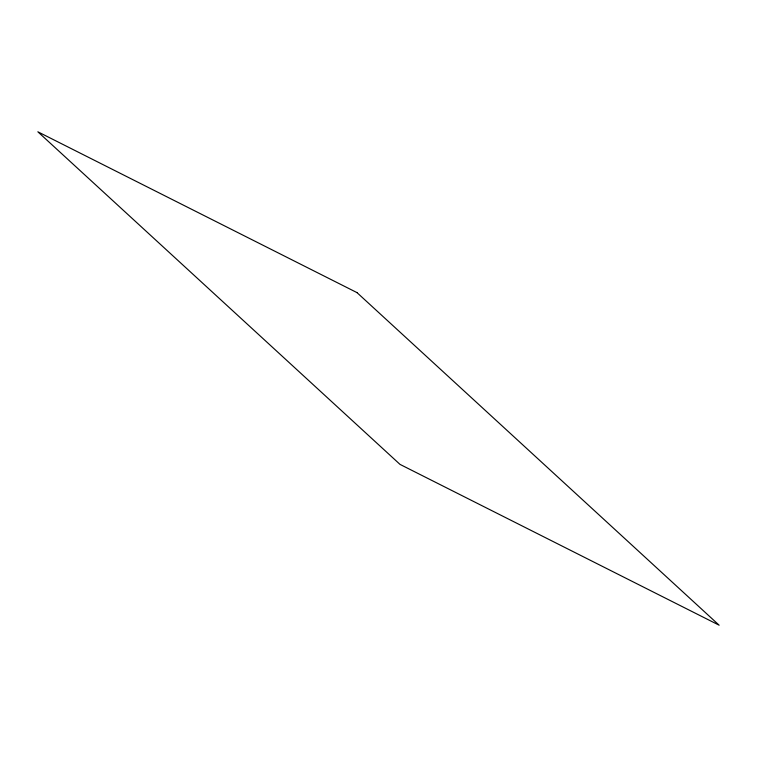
<?xml version="1.0" encoding="UTF-8"?>
<svg xmlns="http://www.w3.org/2000/svg" width="757" height="757" viewBox="0 0 757 757"><rect width="100%" height="100%" fill="white"/><g stroke="black" fill="none" stroke-linecap="round" stroke-linejoin="round"><path stroke-width="1.14" d="M357.001 292.618L37.85 131.794L399.999 464.382L719.15 625.206L357.001 292.618"/></g></svg>
